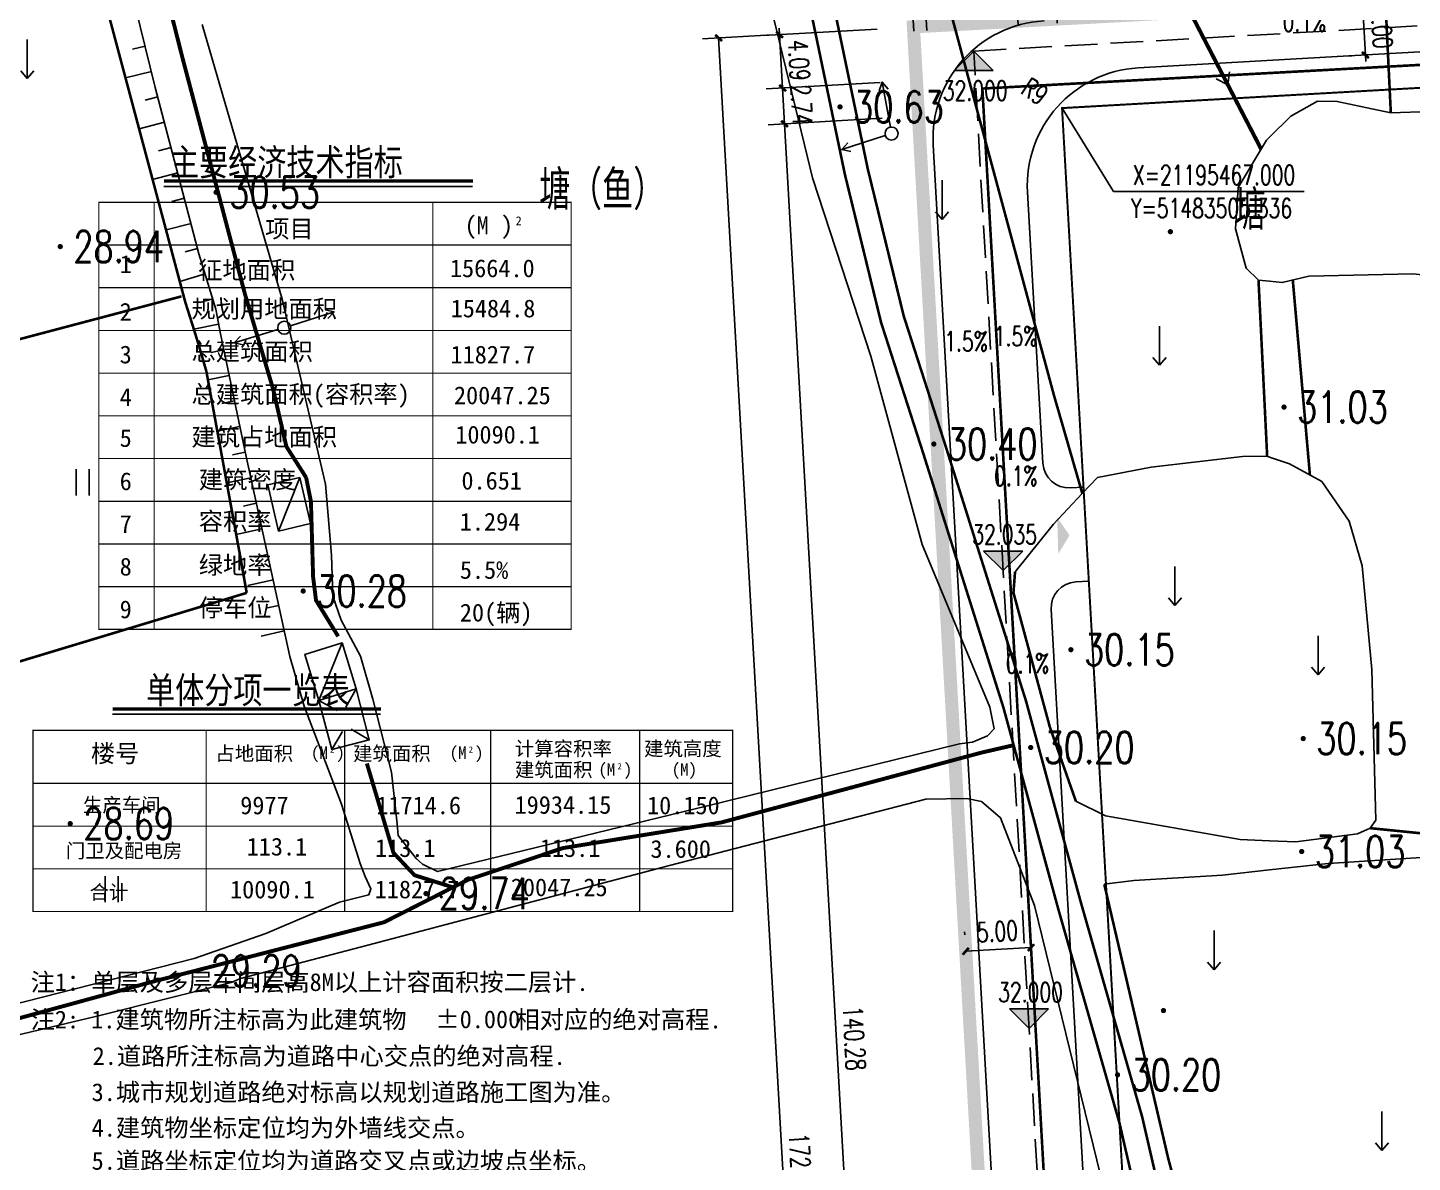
# Model space of a CAD drawing. Header units: millimetres. Extents: x -53295381 to 181933601, y -165 to 204541444.
# Drawn here: x 51404375 to 51510301, y 21114830 to 21201618 of the extents above; entities that cross this region are included whole.
import ezdxf
from ezdxf.enums import TextEntityAlignment as Align

# ---------------------------------------------------------------- set-up
doc = ezdxf.new("R2010")
doc.units = ezdxf.units.MM
doc.header["$LTSCALE"] = 1000
for name, pattern in [('DASH', [0.35, 0.25, -0.1]), ('X2', [10, 8, -2]), ('X3', [5, 4, -1]), ('X5', [3, 2, -1])]:
    doc.linetypes.add(name, pattern=pattern)
for name, color, linetype in [('DIM_COOR', 3, 'Continuous'), ('DIM_ELEV', 3, 'Continuous'), ('DIM_SYMB', 3, 'Continuous'), ('KZD', 1, 'Continuous'), ('LAYER1', 140, 'Continuous'), ('PUB_DIM', 3, 'Continuous'), ('PUB_TEXT', 7, 'Continuous'), ('ROAD', 2, 'Continuous'), ('地形', 253, 'Continuous'), ('建筑', 41, 'Continuous'), ('玻璃', 4, 'Continuous')]:
    doc.layers.add(name, color=color, linetype=linetype)
doc.styles.add('-黑体', font='simhei.ttf', dxfattribs={"width": 0.8})
doc.styles.add('_TCH_DIM', font='SIMPLEX', dxfattribs={"bigfont": 'GBCBIG'})
doc.styles.add('_TCH_DIM_T3', font='SIMPLEX', dxfattribs={"width": 0.705882, "bigfont": 'GBCBIG'})
doc.styles.add('HZ', font='rs.shx', dxfattribs={"width": 0.8, "bigfont": 'hztxt.shx'})
doc.styles.add('HZST', font='')
doc.styles.add('HZTXT', font='')
doc.styles.add('Style-方正细等线简体', font='txt.shx', dxfattribs={"bigfont": 'hztxt.shx'})
doc.styles.add('宋体', font='')
doc.styles.add('黑体', font='simhei.ttf')
doc.styles.get('HZST').set_extended_font_data('SimSun')
doc.styles.get('HZTXT').set_extended_font_data('仿宋_gb2312')
doc.styles.get('宋体').set_extended_font_data('宋体')
doc.linetypes.add('10421', pattern='A,2,[150,AAA.SHX,S=1,R=0,X=0,Y=1],1e-11', length=2)
doc.dimstyles.new('_TCH_ARCH&&500', dxfattribs={"dimtxt": 1487.5, "dimasz": 500, "dimexe": 1250, "dimexo": 1500, "dimgap": 631.25, "dimtad": 1, "dimlfac": 0.001, "dimzin": 0, "dimdsep": 46, "dimtxsty": '_TCH_DIM_T3', "dimblk": 'ARCHTICK', "dimcen": 0.09, "dimclrt": 7, "dimazin": 2, "dimtfac": 1, "dimtix": 1, "dimtmove": 2, "dimatfit": 3, "dimfxl": 0, "dimtolj": 1, "dimtzin": 0, "dimarcsym": 0})

# ---------------------------------------------------------------- blocks, each defined once
blk = doc.blocks.new('gc170')
at = {"linetype": 'Continuous'}
blk.add_circle((0, 0), 0.5, dxfattribs=at)
blk = doc.blocks.new('gc200')
at = {"const_width": 0.2}
blk.add_lwpolyline([(-0.1, 0, 1), (0.1, 0, 1)], format="xyb", close=True, dxfattribs=at)
blk = doc.blocks.new('gc013b')
at = {"linetype": 'Continuous'}
blk.add_line((0.5, 0), (4, 0), dxfattribs=at)
at = {"linetype": 'Continuous', "flags": 128}
blk.add_lwpolyline([(3.39, 0.35), (4, 0), (3.39, -0.35)], dxfattribs=at)
blk = doc.blocks.new('gc121')
for p, q in [((-0.5, -1), (-0.5, 1)), ((0.5, -1), (0.5, 1))]:
    blk.add_line(p, q)
blk = doc.blocks.new('gc120')
for p, q in [((0, 0), (0, 3)), ((-0.5, 0.6), (0, 0)), ((0, 0), (0.5, 0.6))]:
    blk.add_line(p, q)
blk = doc.blocks.new('gc086')
for p, q in [((0, 0), (7, 0)), ((7, 0), (6.18, 0.57)), ((7, 0), (6.18, -0.57))]:
    blk.add_line(p, q)
blk = doc.blocks.new('_ArchTick')
at = {"color": 0, "linetype": 'ByBlock', "const_width": 0.4}
blk.add_lwpolyline([(-0.5, -0.5), (0.5, 0.5)], dxfattribs=at)
blk = doc.blocks.new('*D104')
at = {"layer": 'Defpoints', "color": 0}
for p in [(51481130, 21131257), (51481130, 21131257), (51476138, 21130974)]:
    blk.add_point(p, dxfattribs=at)
at = {"layer": 'PUB_DIM', "color": 0, "lineweight": -2}
for p, q in [((51476053, 21132472), (51476067, 21132222)), ((51481045, 21132755), (51481059, 21132505)), ((51476138, 21130974), (51481130, 21131257))]:
    blk.add_line(p, q, dxfattribs=at)
at = {"layer": 'PUB_DIM', "color": 0, "lineweight": -2, "xscale": 500, "yscale": 500, "zscale": 500}
for p, rotation in [((51476138, 21130974), 183.2397552176003), ((51481130, 21131257), 3.239755217600282)]:
    blk.add_blockref('_ArchTick', p, dxfattribs=dict(at, rotation=rotation))
at = {"layer": 'PUB_DIM', "color": 7, "insert": (51478556, 21132489), "char_height": 1487.5, "attachment_point": 5, "rotation": 3.23976, "style": '_TCH_DIM_T3'}
blk.add_mtext('\\A1;5.00', dxfattribs=at)
blk = doc.blocks.new('*D107')
at = {"layer": 'Defpoints', "color": 0}
for p in [(51506938, 21203545), (51506712, 21199526), (51507164, 21199551)]:
    blk.add_point(p, dxfattribs=at)
at = {"layer": 'PUB_DIM', "color": 0, "lineweight": -2}
for p, q in [((51505441, 21203460), (51505238, 21203449)), ((51506486, 21203519), (51506457, 21204019)), ((51506486, 21203519), (51506712, 21199526)), ((51505667, 21199467), (51505464, 21199455)), ((51506712, 21199526), (51506740, 21199027))]:
    blk.add_line(p, q, dxfattribs=at)
at = {"layer": 'PUB_DIM', "color": 0, "lineweight": -2, "xscale": 500, "yscale": 500, "zscale": 500}
for p, rotation in [((51506486, 21203519), 273.2397552175145), ((51506712, 21199526), 93.23975521751444)]:
    blk.add_blockref('_ArchTick', p, dxfattribs=dict(at, rotation=rotation))
at = {"layer": 'PUB_DIM', "color": 7, "insert": (51507971, 21201600), "char_height": 1487.5, "attachment_point": 5, "rotation": 273.23976, "style": '_TCH_DIM_T3'}
blk.add_mtext('\\A1;4.00', dxfattribs=at)
blk = doc.blocks.new('*D130')
at = {"layer": 'Defpoints', "color": 0}
for p in [(51472822, 21207251), (51472239, 21199856), (51473237, 21199913)]:
    blk.add_point(p, dxfattribs=at)
at = {"layer": 'PUB_DIM', "color": 0, "lineweight": -2}
for p, q in [((51473152, 21201410), (51472751, 21208499)), ((51472154, 21201354), (51471753, 21208443)), ((51471823, 21207195), (51471324, 21207166)), ((51471823, 21207195), (51472822, 21207251)), ((51472822, 21207251), (51473321, 21207279))]:
    blk.add_line(p, q, dxfattribs=at)
at = {"layer": 'PUB_DIM', "color": 0, "lineweight": -2, "xscale": 500, "yscale": 500, "zscale": 500}
for p, rotation in [((51471823, 21207195), 3.239755217601851), ((51472822, 21207251), 183.2397552176019)]:
    blk.add_blockref('_ArchTick', p, dxfattribs=dict(at, rotation=rotation))
at = {"layer": 'PUB_DIM', "color": 7, "insert": (51469749, 21208454), "char_height": 1487.5, "attachment_point": 5, "rotation": 3.23976, "style": '_TCH_DIM_T3'}
blk.add_mtext('\\A1;1.00', dxfattribs=at)
blk = doc.blocks.new('*D131')
at = {"layer": 'Defpoints', "color": 0}
for p in [(51479810, 21207647), (51480226, 21200308), (51473237, 21199913)]:
    blk.add_point(p, dxfattribs=at)
at = {"layer": 'PUB_DIM', "color": 0, "lineweight": -2}
for p, q in [((51473152, 21201410), (51472751, 21208499)), ((51480141, 21201806), (51479740, 21208895)), ((51472822, 21207251), (51479810, 21207647))]:
    blk.add_line(p, q, dxfattribs=at)
at = {"layer": 'PUB_DIM', "color": 0, "lineweight": -2, "xscale": 500, "yscale": 500, "zscale": 500}
for p, rotation in [((51472822, 21207251), 183.2397552176208), ((51479810, 21207647), 3.239755217620842)]:
    blk.add_blockref('_ArchTick', p, dxfattribs=dict(at, rotation=rotation))
at = {"layer": 'PUB_DIM', "color": 7, "insert": (51476238, 21208822), "char_height": 1487.5, "attachment_point": 5, "rotation": 3.23976, "style": '_TCH_DIM_T3'}
blk.add_mtext('\\A1;7.00', dxfattribs=at)
blk = doc.blocks.new('*D132')
at = {"layer": 'Defpoints', "color": 0}
for p in [(51482806, 21207816), (51480226, 21200308), (51483222, 21200478)]:
    blk.add_point(p, dxfattribs=at)
at = {"layer": 'PUB_DIM', "color": 0, "lineweight": -2}
for p, q in [((51480141, 21201806), (51479740, 21208895)), ((51483137, 21201976), (51482736, 21209064)), ((51479810, 21207647), (51479311, 21207619)), ((51479810, 21207647), (51482806, 21207816)), ((51482806, 21207816), (51483306, 21207845))]:
    blk.add_line(p, q, dxfattribs=at)
at = {"layer": 'PUB_DIM', "color": 0, "lineweight": -2, "xscale": 500, "yscale": 500, "zscale": 500}
for p, rotation in [((51479810, 21207647), 3.239755217595057), ((51482806, 21207816), 183.2397552175951)]:
    blk.add_blockref('_ArchTick', p, dxfattribs=dict(at, rotation=rotation))
at = {"layer": 'PUB_DIM', "color": 7, "insert": (51481231, 21209104), "char_height": 1487.5, "attachment_point": 5, "rotation": 3.23976, "style": '_TCH_DIM_T3'}
blk.add_mtext('\\A1;3.00', dxfattribs=at)
blk = doc.blocks.new('*D133')
at = {"layer": 'Defpoints', "color": 0}
for p in [(51553673, 21211828), (51554088, 21204489), (51483222, 21200478)]:
    blk.add_point(p, dxfattribs=at)
at = {"layer": 'PUB_DIM', "color": 0, "lineweight": -2}
for p, q in [((51554003, 21205987), (51553602, 21213076)), ((51482806, 21207816), (51553673, 21211828)), ((51483137, 21201976), (51482736, 21209064))]:
    blk.add_line(p, q, dxfattribs=at)
at = {"layer": 'PUB_DIM', "color": 0, "lineweight": -2, "xscale": 500, "yscale": 500, "zscale": 500}
for p, rotation in [((51553673, 21211828), 3.239755217620357), ((51482806, 21207816), 183.2397552176203)]:
    blk.add_blockref('_ArchTick', p, dxfattribs=dict(at, rotation=rotation))
at = {"layer": 'PUB_DIM', "color": 7, "insert": (51518162, 21211195), "char_height": 1487.5, "attachment_point": 5, "rotation": 3.23976, "style": '_TCH_DIM_T3'}
blk.add_mtext('\\A1;70.98', dxfattribs=at)
blk = doc.blocks.new('*D136')
at = {"layer": 'Defpoints', "color": 0}
for p in [(51470862, 21201595), (51462124, 21197002), (51471093, 21197510)]:
    blk.add_point(p, dxfattribs=at)
at = {"layer": 'PUB_DIM', "color": 0, "lineweight": -2}
for p, q in [((51469364, 21201510), (51460645, 21201017)), ((51461893, 21201087), (51461865, 21201587)), ((51461893, 21201087), (51462124, 21197002)), ((51469596, 21197425), (51460876, 21196931)), ((51462124, 21197002), (51462153, 21196503))]:
    blk.add_line(p, q, dxfattribs=at)
at = {"layer": 'PUB_DIM', "color": 0, "lineweight": -2, "xscale": 500, "yscale": 500, "zscale": 500}
for p, rotation in [((51461893, 21201087), 273.2397552176109), ((51462124, 21197002), 93.23975521761088)]:
    blk.add_blockref('_ArchTick', p, dxfattribs=dict(at, rotation=rotation))
at = {"layer": 'PUB_DIM', "color": 7, "insert": (51463381, 21199122), "char_height": 1487.5, "attachment_point": 5, "rotation": 273.23976, "style": '_TCH_DIM_T3'}
blk.add_mtext('\\A1;4.09', dxfattribs=at)
blk = doc.blocks.new('*D137')
at = {"layer": 'Defpoints', "color": 0}
for p in [(51471093, 21197510), (51471248, 21194773), (51462279, 21194265)]:
    blk.add_point(p, dxfattribs=at)
at = {"layer": 'PUB_DIM', "color": 0, "lineweight": -2}
for p, q in [((51469596, 21197425), (51460876, 21196931)), ((51462124, 21197002), (51462096, 21197501)), ((51462124, 21197002), (51462279, 21194265)), ((51469751, 21194688), (51461031, 21194195)), ((51462279, 21194265), (51462307, 21193766))]:
    blk.add_line(p, q, dxfattribs=at)
at = {"layer": 'PUB_DIM', "color": 0, "lineweight": -2, "xscale": 500, "yscale": 500, "zscale": 500}
for p, rotation in [((51462124, 21197002), 273.2397552177275), ((51462279, 21194265), 93.23975521772746)]:
    blk.add_blockref('_ArchTick', p, dxfattribs=dict(at, rotation=rotation))
at = {"layer": 'PUB_DIM', "color": 7, "insert": (51463575, 21195711), "char_height": 1487.5, "attachment_point": 5, "rotation": 273.23976, "style": '_TCH_DIM_T3'}
blk.add_mtext('\\A1;2.74', dxfattribs=at)
blk = doc.blocks.new('*D138')
at = {"layer": 'Defpoints', "color": 0}
for p in [(51471248, 21194773), (51470207, 21054210), (51479176, 21054717)]:
    blk.add_point(p, dxfattribs=at)
at = {"layer": 'PUB_DIM', "color": 0, "lineweight": -2}
for p, q in [((51469751, 21194688), (51461031, 21194195)), ((51462279, 21194265), (51470207, 21054210)), ((51477678, 21054633), (51468959, 21054139))]:
    blk.add_line(p, q, dxfattribs=at)
at = {"layer": 'PUB_DIM', "color": 0, "lineweight": -2, "xscale": 500, "yscale": 500, "zscale": 500}
for p, rotation in [((51462279, 21194265), 93.23975521763379), ((51470207, 21054210), 273.2397552176338)]:
    blk.add_blockref('_ArchTick', p, dxfattribs=dict(at, rotation=rotation))
at = {"layer": 'PUB_DIM', "color": 7, "insert": (51467616, 21124315), "char_height": 1487.5, "attachment_point": 5, "rotation": 273.23976, "style": '_TCH_DIM_T3'}
blk.add_mtext('\\A1;140.28', dxfattribs=at)
blk = doc.blocks.new('*D143')
at = {"layer": 'Defpoints', "color": 0}
for p in [(51462834, 21201156), (51472607, 21028515), (51467007, 21028198)]:
    blk.add_point(p, dxfattribs=at)
at = {"layer": 'PUB_DIM', "color": 0, "lineweight": -2}
for p, q in [((51461337, 21201071), (51455987, 21200768)), ((51457235, 21200839), (51467007, 21028198)), ((51471109, 21028430), (51465759, 21028127))]:
    blk.add_line(p, q, dxfattribs=at)
at = {"layer": 'PUB_DIM', "color": 0, "lineweight": -2, "xscale": 500, "yscale": 500, "zscale": 500}
for p, rotation in [((51457235, 21200839), 93.239755217612), ((51467007, 21028198), 273.239755217612)]:
    blk.add_blockref('_ArchTick', p, dxfattribs=dict(at, rotation=rotation))
at = {"layer": 'PUB_DIM', "color": 7, "insert": (51463493, 21114596), "char_height": 1487.5, "attachment_point": 5, "rotation": 273.23976, "style": '_TCH_DIM_T3'}
blk.add_mtext('\\A1;172.92', dxfattribs=at)

msp = doc.modelspace()

# ---------------------------------------------------------------- hatches: boundary and pattern name
at = {"layer": 'DIM_ELEV'}
for points in [[(51476747.182, 21199832.948), (51478247.182, 21198332.948), (51475247.182, 21198332.948)], [(51478997.066, 21160085.672), (51480497.066, 21161585.672), (51477497.066, 21161585.672)], [(51480979.022, 21125071.721), (51482479.022, 21126571.721), (51479479.022, 21126571.721)]]:
    msp.add_hatch(color=256, dxfattribs=at).paths.add_polyline_path(points)
at = {"layer": '玻璃'}
msp.add_hatch(color=256, dxfattribs=at).paths.add_polyline_path([(51483131.479, 21164163.481), (51483219.145, 21161360.347), (51484073.867, 21162790.015)])

# ---------------------------------------------------------------- linework, layer by layer
msp.add_line((51484004.537, 21195495.258), (51483505.336, 21195467))
at = {"const_width": 150, "flags": 128}
msp.add_lwpolyline([(51559708.872, 21149430.011), (51557212.868, 21149288.725), (51554371.895, 21199478.383), (51483505.336, 21195467), (51491433.158, 21055411.197), (51562299.717, 21059422.58), (51557661.591, 21141361.415), (51560157.595, 21141502.701)], close=True, dxfattribs=at)
at = {"layer": 'DIM_COOR', "color": 3}
for p, q in [((51483505.336, 21195467), (51487449.554, 21189081.727)), ((51487449.554, 21189081.727), (51502024.554, 21189081.727))]:
    msp.add_line(p, q, dxfattribs=at)
at = {"layer": 'DIM_ELEV'}
for p, q in [((51476747.182, 21199832.948), (51475247.182, 21198332.948)), ((51476747.182, 21199832.948), (51478247.182, 21198332.948)), ((51478247.182, 21198332.948), (51475247.182, 21198332.948)), ((51478997.066, 21160085.672), (51477497.066, 21161585.672)), ((51480497.066, 21161585.672), (51477497.066, 21161585.672)), ((51478997.066, 21160085.672), (51480497.066, 21161585.672)), ((51480979.022, 21125071.721), (51479479.022, 21126571.721)), ((51482479.022, 21126571.721), (51479479.022, 21126571.721)), ((51480979.022, 21125071.721), (51482479.022, 21126571.721))]:
    msp.add_line(p, q, dxfattribs=at)
at = {"layer": 'DIM_SYMB'}
for points in [[(51503231.287, 21200881.665, 0, 0, 0), (51500624.605, 21200777.55, 400, 0, 0), (51499125.8, 21200717.685, 0, 0, 0)], [(51478099.941, 21175934.607, 0, 0, 0), (51476103.138, 21175821.579, 400, 0, 0), (51474605.535, 21175736.807, 0, 0, 0)], [(51478099.941, 21175934.607, 0, 0, 0), (51480096.745, 21176047.636, 400, 0, 0), (51481594.348, 21176132.407, 0, 0, 0)], [(51479883.929, 21168593.404, 0, 0, 0), (51479774.506, 21171124.178, 400, 0, 0), (51479709.71, 21172622.778, 0, 0, 0)], [(51480838.344, 21151732.366, 0, 0, 0), (51481015.212, 21149205.409, 400, 0, 0), (51481119.944, 21147709.07, 0, 0, 0)]]:
    msp.add_lwpolyline(points, format="xyseb", dxfattribs=at)
at = {"layer": 'KZD', "const_width": 1000, "flags": 128}
msp.add_lwpolyline([(51571441.034, 21031884.422), (51561555.945, 21206521.006), (51472135.296, 21201682.308), (51482020.61, 21027044.738), (51571441.034, 21031884.422)], close=True, dxfattribs=at)
at = {"layer": 'KZD', "linetype": 'X5', "const_width": 200, "flags": 128}
msp.add_lwpolyline([(51566165.759, 21036606.228), (51556845.801, 21201258.818), (51477410.58, 21196960.447), (51486730.745, 21032306.982)], close=True, dxfattribs=at)
at = {"layer": 'LAYER1', "linetype": 'Continuous'}
for p, q in [((51414802.262, 21189477.35), (51438400.852, 21189477.35)), ((51410865.559, 21149098.15, 0), (51431358.082, 21149098.15, 0))]:
    msp.add_line(p, q, dxfattribs=at)
at = {"layer": 'LAYER1', "linetype": 'Continuous', "const_width": 243}
msp.add_lwpolyline([(51438435.169, 21189889.888), (51414802.262, 21189889.888)], dxfattribs=at)
at = {"layer": 'LAYER1', "linetype": 'ByBlock', "const_width": 90.72}
for points in [[(51445956.604, 21188256.919), (51445956.604, 21155597.719), (51409822.444, 21155597.719), (51409822.444, 21188256.919), (51445956.604, 21188256.919)], [(51414052.985, 21155597.719), (51414052.985, 21188256.919)], [(51435364.639, 21155597.719), (51435364.639, 21188256.919)], [(51409822.444, 21184990.999), (51445956.604, 21184990.999)], [(51409822.444, 21181725.079), (51445956.604, 21181725.079)], [(51409822.444, 21178459.159), (51445956.604, 21178459.159)], [(51409822.444, 21175193.239), (51445956.604, 21175193.239)], [(51409822.444, 21171927.319), (51445956.604, 21171927.319)], [(51409822.444, 21168661.399), (51445956.604, 21168661.399)], [(51409822.444, 21168661.399), (51445956.604, 21168661.399)], [(51409822.444, 21165395.479), (51445956.604, 21165395.479)], [(51409822.444, 21162129.559), (51445956.604, 21162129.559)], [(51409822.444, 21162129.559), (51445956.604, 21162129.559)], [(51409822.444, 21158863.639), (51445956.604, 21158863.639)], [(51409822.444, 21155597.719), (51445956.604, 21155597.719)], [(51409822.444, 21155597.719), (51445956.604, 21155597.719)]]:
    msp.add_lwpolyline(points, dxfattribs=at)
at = {"layer": 'LAYER1', "linetype": 'Continuous', "const_width": 243, "elevation": 0}
msp.add_lwpolyline([(51431392.399, 21149510.688), (51410865.559, 21149510.688)], dxfattribs=at)
at = {"layer": 'LAYER1', "linetype": 'ByBlock', "const_width": 90.72, "elevation": 0}
for points in [[(51404786.057, 21147877.719), (51458310.3, 21147877.719)], [(51458310.3, 21147877.719), (51458310.3, 21134013.893), (51404786.057, 21134013.893), (51404786.057, 21147877.719), (51458310.3, 21147877.719)], [(51404786.057, 21147877.719), (51458310.3, 21147877.719)], [(51418026.204, 21134013.893), (51418026.204, 21147877.719)], [(51428618.169, 21134013.893), (51428618.169, 21147877.719)], [(51439790.5, 21134013.893), (51439790.5, 21147877.719)], [(51451199.175, 21134013.893), (51451199.175, 21147877.719)], [(51404786.057, 21143811.653), (51458310.3, 21143811.653)], [(51404786.057, 21140545.733), (51458310.3, 21140545.733)], [(51404786.057, 21140545.733), (51458310.3, 21140545.733)], [(51404786.057, 21140545.733), (51458310.3, 21140545.733)], [(51404786.057, 21140545.733), (51458310.3, 21140545.733)], [(51404786.057, 21140545.733), (51458310.3, 21140545.733)], [(51404786.057, 21137279.813), (51458310.3, 21137279.813)], [(51404786.057, 21137279.813), (51458310.3, 21137279.813)], [(51404786.057, 21134013.893), (51458310.3, 21134013.893)], [(51404786.057, 21134013.893), (51458310.3, 21134013.893)], [(51404786.057, 21134013.893), (51458310.3, 21134013.893)], [(51404786.057, 21134013.893), (51458310.3, 21134013.893)], [(51404786.057, 21134013.893), (51458310.3, 21134013.893)]]:
    msp.add_lwpolyline(points, dxfattribs=at)
at = {"layer": 'PUB_DIM'}
msp.add_lwpolyline([(51479479.333, 21196371.767, 0, 0, 0), (51481492.01, 21195049.044, 330, 0, 0), (51482327.695, 21194499.835, 0, 0, 0)], format="xyseb", dxfattribs=at)
at = {"layer": 'PUB_TEXT'}
msp.add_lwpolyline([(51557661.591, 21141361.415), (51562299.717, 21059422.58), (51491433.158, 21055411.197), (51483505.336, 21195467), (51554371.895, 21199478.383), (51557212.868, 21149288.725), (51559708.872, 21149430.011)], dxfattribs=at)
at = {"layer": 'ROAD', "linetype": 'DASH', "ltscale": 10}
for p in [(51559594.563, 21204522.502, 0), (51485159.651, 21051215.181)]:
    msp.add_line(p, (51476747.182, 21199832.948), dxfattribs=at)
at = {"layer": 'ROAD'}
for p, q in [((51542335.4, 21201542.35), (51505913.703, 21199480.709)), ((51505913.703, 21199480.709), (51489340.233, 21198542.573)), ((51473648.376, 21192646.335), (51482599.096, 21034519.64)), ((51480863.245, 21189048.328), (51482037.663, 21168300.636)), ((51485146.511, 21166473.412), (51484147.495, 21166416.863)), ((51485553.413, 21159284.919), (51484554.398, 21159228.37)), ((51482670.623, 21157118.538), (51487496.941, 21071855.025))]:
    msp.add_line(p, q, dxfattribs=at)
for centre, radius, start, end in [((51482633.992, 21193154.964), 9000, 93.23975522, 183.23975522), ((51489848.862, 21189556.956), 9000, 93.23975522, 183.23975522), ((51484034.466, 21168413.667, 0), 2000, 183.23975522, 273.23975522), ((51484667.426, 21157231.567, 0), 2000, 93.23975522, 183.23975522)]:
    msp.add_arc(centre, radius, start, end, dxfattribs=at)
at = {"layer": '地形'}
for p, q in [((51413357.66, 21200203.735, 30049), (51412386.751, 21199964.285, 30049)), ((51413836.559, 21198261.917, 30049), (51411859.129, 21197774.235, 30049)), ((51414326.479, 21196322.907, 30049), (51413359.332, 21196068.686, 30049)), ((51414834.919, 21194388.614, 30049), (51412897.481, 21193879.347, 30049)), ((51415343.359, 21192454.321, 30049), (51414376.212, 21192200.101, 30049)), ((51415851.799, 21190520.028, 30049), (51413927.874, 21190014.313, 30049)), ((51416360.239, 21188585.735, 30049), (51415393.092, 21188331.515, 30049)), ((51416868.679, 21186651.442, 30049), (51414958.267, 21186149.28, 30049)), ((51417377.119, 21184717.15, 30049), (51416409.973, 21184462.93, 30049)), ((51417940.549, 21182798.369, 30049), (51416007.016, 21182215.392, 30049)), ((51418517.895, 21180883.513, 30049), (51417560.467, 21180594.84, 30049)), ((51418982.369, 21178940.685, 30049), (51417081.915, 21178569.228, 30049)), ((51419380.912, 21176980.833, 30049), (51418401.913, 21176776.966, 30049)), ((51419788.645, 21175022.835, 30049), (51418162.91, 21174684.292, 30049)), ((51420196.379, 21173064.838, 30049), (51419217.38, 21172860.971, 30049)), ((51420604.112, 21171106.841, 30049), (51418882.865, 21170748.408, 30049)), ((51421011.845, 21169148.843, 30049), (51420032.846, 21168944.977, 30049)), ((51421436.822, 21167194.532, 30049), (51419606.371, 21166793.108, 30049)), ((51421865.247, 21165240.958, 30049), (51420888.46, 21165026.745, 30049)), ((51422293.673, 21163287.384, 30049), (51420326.552, 21162855.988, 30049)), ((51422722.098, 21161333.81, 30049), (51421745.311, 21161119.597, 30049)), ((51423150.524, 21159380.236, 30049), (51421223.761, 21158957.69, 30049)), ((51423578.949, 21157426.662, 30049), (51422602.162, 21157212.449, 30049)), ((51424007.375, 21155473.088, 30049), (51422246.103, 21155086.835, 30049))]:
    msp.add_line(p, q, dxfattribs=at)
at = {"layer": '地形', "linetype": 'Continuous'}
for p, q in [((51423555.8, 21163108.514, 32135), (51425200.8, 21167212.514, 32135)), ((51426654.8, 21150164.514), (51428429.8, 21154554.514)), ((51429506.8, 21151039.514), (51428723.698, 21149644.253)), ((51426654.8, 21150164.514), (51428052.808, 21149386.327)), ((51427644.8, 21146401.514), (51428454.515, 21147781.5)), ((51430503.8, 21147138.514), (51429126.672, 21147953.08))]:
    msp.add_line(p, q, dxfattribs=at)
at = {"layer": '地形', "linetype": 'Continuous', "flags": 128}
for points, const_width, elevation in [([(51404527.8, 21414635.514), (51406138.8, 21409388.514), (51411466.8, 21393163.514), (51416632.8, 21372617.514), (51421995.8, 21351870.514), (51426828.8, 21335802.514), (51432813.8, 21316984.514), (51436815.8, 21301722.514), (51442405.8, 21279581.514), (51448907.8, 21255240.514), (51454358.8, 21237225.514), (51459355.8, 21218719.514), (51463455.8, 21206884.514), (51466893.8, 21190388.514), (51469660.8, 21179069.514), (51472844.8, 21169186.514), (51479017.8, 21149620.514), (51483215.8, 21134206.514), (51487895.8, 21117842.514), (51489213.8, 21112124.514)], 200, 30848), ([(51499374.8, 21237479.979), (51501478.8, 21237459.514), (51504557.8, 21236601.514), (51506108.8, 21235258.514), (51506592.8, 21233728.514), (51507957.8, 21209537.514), (51508656.8, 21195105.514)], 200, 31189), ([(51404675.069, 21231357.406), (51405108.8, 21228725.514), (51405502.8, 21218036.514), (51406799.8, 21211558.514), (51409296.8, 21205659.514), (51410356.8, 21203409.514), (51416433.8, 21180614.514), (51417051.8, 21178667.514), (51417525.8, 21177120.514), (51418045.8, 21175324.514), (51420624.8, 21161225.514), (51421129.8, 21158386.514)], 200, 28957), ([(51485056.8, 21165982.514), (51482880.8, 21173517.514), (51470766.8, 21218459.514), (51468643.8, 21219284.514), (51464117.8, 21218552.514), (51461547.8, 21217892.514)], 200, 30943), ([(51498738.8, 21192328.514), (51492968.8, 21203459.514)], 300, 30936), ([(51499196.8, 21168838.514), (51498534.8, 21182304.514)], 200, 31138), ([(51501157.8, 21182314.514), (51502467.8, 21167397.514)], 200, 31138), ([(51354925.304, 21164777.055), (51369169.8, 21168658.514), (51416142.8, 21181065.514)], 200, 29056), ([(51484565.8, 21142442.514), (51482569.8, 21148129.514), (51479787.8, 21158404.514), (51479909.8, 21159993.514)], 200, 30298), ([(51421129.8, 21158386.514), (51402739.8, 21152831.514), (51361600.904, 21140849.022)], 200, 29007), ([(51507086.8, 21140388.514), (51511792.8, 21139913.514), (51518131.8, 21140176.514), (51523671.8, 21141263.514), (51527960.8, 21143384.514), (51531444.8, 21145974.514), (51536645.8, 21151535.514), (51540312.8, 21156205.514)], 200, 31189), ([(51486735.689, 21136093.317), (51491627.617, 21115126.729), (51494534.044, 21104237.609), (51498457.724, 21090154.352), (51499374.8, 21086815.563)], 200, 30936)]:
    msp.add_lwpolyline(points, dxfattribs=dict(at, const_width=const_width, elevation=elevation))
at = {"layer": '地形', "linetype": 'X2', "const_width": 200, "elevation": 30844, "flags": 128}
msp.add_lwpolyline([(51409338.8, 21414510.514), (51408525.8, 21413230.514), (51407854.8, 21409933.514), (51413196.8, 21393665.514), (51418377.8, 21373061.514), (51423728.8, 21352357.514), (51428548.8, 21336332.514), (51434543.8, 21317484.514), (51438556.8, 21302177.514), (51444148.8, 21280032.514), (51450639.8, 21255734.514), (51456089.8, 21237720.514), (51461077.8, 21219248.514), (51465193.8, 21207365.514), (51468648.8, 21190788.514), (51471393.8, 21179559.514), (51474558.8, 21169736.514), (51480744.8, 21150128.514), (51484948.8, 21134691.514), (51489638.8, 21118291.514), (51490967.8, 21112528.514)], dxfattribs=at)
at = {"layer": '地形', "linetype": 'Continuous', "flags": 128}
for points, elevation in [([(51424435.8, 21153519.514), (51421079.8, 21168822.514), (51419128.8, 21178191.514), (51418758.8, 21180084.514), (51417479.8, 21184326.514), (51414136.8, 21197044.514), (51411086.8, 21209411.514), (51408500.8, 21216006.514), (51407966.8, 21220337.514), (51408012.8, 21223517.514), (51409634.8, 21225929.514), (51410904.8, 21227998.514), (51415457.8, 21230617.514), (51445217.8, 21239987.514), (51449808.8, 21241811.514), (51450519.8, 21242943.514), (51450538.8, 21244285.514), (51445393.8, 21262842.514)], 30049), ([(51459250.8, 21211316.514), (51464033.8, 21191720.514), (51464408.8, 21190125.514)], 30943), ([(51464408.8, 21190125.514), (51468879.8, 21176496.514), (51472793.8, 21162081.514), (51477975.8, 21149634.514), (51478299.8, 21147990.514), (51477795.8, 21147451.514), (51476647.8, 21146970.514), (51475653.8, 21146835.514), (51456380.8, 21142087.514), (51435714.8, 21137062.514), (51434581.8, 21137624.514), (51434091.8, 21138078.514), (51432726.8, 21139837.514), (51432640.8, 21140732.514), (51432199.8, 21144664.514), (51430790.8, 21150249.514), (51429844.8, 21153542.514), (51428345.8, 21156296.514), (51427726.8, 21158144.514), (51427622.8, 21161276.514), (51427153.8, 21166699.514), (51423831.8, 21180858.514), (51417728.8, 21201864.514)], 30943), ([(51502390.8, 21182603.514), (51510349.8, 21182793.514), (51517231.8, 21182083.514), (51522797.8, 21181494.514), (51524526.8, 21181925.514), (51524839.8, 21182479.514), (51524902.8, 21183341.514), (51523168.8, 21192863.514), (51521642.8, 21195932.514), (51520741.8, 21196656.514), (51519727.8, 21196671.514), (51516625.8, 21195955.514), (51511648.8, 21195215.514), (51508656.8, 21195105.514), (51504564.8, 21195977.514), (51503044.8, 21196000.514), (51501000.8, 21194862.514), (51499374.8, 21193235.636)], 31138), ([(51499374.8, 21193236.514), (51499148.8, 21193009.514), (51496966.8, 21189385.514), (51496767.8, 21186240.514), (51497584.8, 21183232.514), (51498534.8, 21182304.514), (51499374.8, 21182222.514)], 31138), ([(51499374.8, 21182222.405), (51500355.8, 21182126.514), (51502390.8, 21182603.514)], 31138), ([(51425200.8, 21167212.514), (51426019.8, 21163680.514), (51423555.8, 21163108.514), (51422735.8, 21166640.514), (51425200.8, 21167212.514)], 32135), ([(51428429.8, 21154554.514), (51425576.8, 21153679.514), (51426654.8, 21150164.514), (51429506.8, 21151039.514), (51428429.8, 21154554.514)], 32135), ([(51426654.8, 21150164.514), (51427644.8, 21146401.514), (51430503.8, 21147138.514), (51429506.8, 21151039.514)], 32135), ([(51398673.8, 21069633.514), (51425775.8, 21076982.514), (51457403.8, 21086510.514), (51488770.8, 21095414.514), (51489603.8, 21095985.514), (51489812.8, 21096297.514), (51490022.8, 21097754.514), (51490076.8, 21099160.514), (51489456.8, 21101555.514), (51481396.8, 21134469.514), (51478807.8, 21141188.514), (51477353.8, 21142440.514), (51476210.8, 21142650.514), (51473090.8, 21142603.514), (51453480.8, 21137533.514), (51430384.8, 21131427.514), (51420657.8, 21128892.514), (51419928.8, 21128580.514)], 29676), ([(51419928.8, 21128580.514), (51409993.8, 21126097.514), (51388355.8, 21120926.514)], 29676)]:
    msp.add_lwpolyline(points, dxfattribs=dict(at, elevation=elevation))
at = {"layer": '地形', "linetype": 'X3', "const_width": 300, "flags": 128}
for points, elevation in [([(51452719.8, 21242641.514), (51450773.8, 21239859.514), (51449066.8, 21238492.514), (51443034.8, 21236539.514), (51416866.8, 21228510.514), (51415122.8, 21227988.514), (51413826.8, 21227559.514), (51412972.8, 21226826.514), (51412166.8, 21226042.514), (51411003.8, 21224468.514), (51410643.8, 21223579.514), (51410456.8, 21220898.514), (51410557.8, 21217568.514), (51412821.8, 21212716.514), (51416204.8, 21199351.514), (51421007.8, 21181196.514), (51423138.8, 21174010.514), (51424167.8, 21169573.514), (51425672.8, 21167216.514)], 30496), ([(51425672.8, 21167216.514), (51426043.8, 21165373.514), (51426209.8, 21159606.514), (51426431.8, 21157814.514), (51428129.8, 21155057.514)], 30397), ([(51369071.8, 21116385.514), (51374456.8, 21118197.514), (51398314.8, 21124371.514), (51413858.8, 21128624.514), (51431639.8, 21133193.514), (51438037.8, 21136433.514), (51445317.8, 21138864.514), (51457454.8, 21140830.514), (51477330.8, 21146165.514), (51479802.8, 21146736.514)], 28957), ([(51436909.8, 21135861.514), (51433973.8, 21136788.514), (51432360.8, 21138500.514), (51430323.8, 21145337.514)], 29702)]:
    msp.add_lwpolyline(points, dxfattribs=dict(at, elevation=elevation))
at = {"layer": '地形', "linetype": 'DASH', "ltscale": 20, "const_width": 200, "flags": 128}
msp.add_lwpolyline([(51566165.759, 21036606.228), (51556845.801, 21201258.818), (51477410.58, 21196960.447), (51486730.745, 21032306.982)], close=True, dxfattribs=at)
at = {"layer": '地形', "linetype": '10421', "flags": 128}
for points, elevation in [([(51499374.8, 21168777.514), (51499196.8, 21168838.514), (51497320.8, 21168814.514), (51490315.8, 21168003.514)], 31291), ([(51499374.8, 21139431.409), (51501395.8, 21139353.514), (51506117.8, 21139945.514), (51507086.8, 21140388.514), (51507501.8, 21140991.514), (51507215.8, 21152522.514), (51506471.8, 21160455.514), (51505457.8, 21163872.514), (51503374.8, 21166898.514), (51500910.8, 21168255.514), (51499374.8, 21168777.969)], 31037), ([(51490315.8, 21168003.514), (51486215.8, 21167208.514), (51485056.8, 21165982.514), (51482839.8, 21163629.514), (51479909.8, 21159993.514)], 31291), ([(51396390.8, 21125143.514), (51417109.8, 21130417.514), (51422595.8, 21132327.514), (51428237.8, 21134732.514), (51430478.8, 21135297.514), (51430633.8, 21135742.514), (51430200.8, 21136692.514), (51429817.8, 21137691.514), (51428393.8, 21142233.514), (51425522.8, 21149727.514), (51424435.8, 21153519.514)], 29354), ([(51544919.8, 21149028.514), (51541299.8, 21147557.514), (51531454.8, 21143232.514), (51524559.8, 21139575.514), (51519223.8, 21138637.514), (51512173.8, 21138232.514), (51503854.8, 21137693.514), (51499374.8, 21137195.119)], 31189), ([(51484565.8, 21142442.514), (51486829.8, 21141343.514), (51497140.8, 21139517.514)], 30631), ([(51497140.8, 21139517.514), (51499374.8, 21139431.514)], 31037), ([(51499374.8, 21137194.514), (51495782.8, 21136795.514), (51488985.8, 21136386.514)], 31138), ([(51488985.8, 21136386.514), (51486735.689, 21136093.317)], 30936)]:
    msp.add_lwpolyline(points, dxfattribs=dict(at, elevation=elevation))
at = {"layer": '地形', "linetype": 'Continuous', "flags": 128}
for points in [[(51425576.8, 21153679.514), (51426654.8, 21150164.514), (51429506.8, 21151039.514), (51428429.8, 21154554.514)], [(51426654.8, 21150164.514), (51427644.8, 21146401.514), (51430503.8, 21147138.514), (51429506.8, 21151039.514)]]:
    msp.add_lwpolyline(points, close=True, dxfattribs=at)
at = {"layer": '建筑'}
msp.add_line((51491399.249, 21056010.238), (51483505.336, 21195467), dxfattribs=at)

# ---------------------------------------------------------------- block references
at = {"layer": '地形', "linetype": 'Continuous'}
for name, p, xscale, yscale, zscale, rotation in [('gc086', (51492968.8, 21203459.514, 30744), 1000, 1000, 1000, 297.4009641065555), ('gc013b', (51470461.226, 21193518.642), 999.9999999999999, 999.9999999999999, 999.9999999999999, 100.305912711659), ('gc013b', (51470461.226, 21193518.642), 999.9999999999999, 999.9999999999999, 999.9999999999999, 197.7237603305605), ('gc013b', (51423999.312, 21178669.521), 999.9999999999999, 999.9999999999999, 999.9999999999999, 17.7237603305605), ('gc013b', (51423999.312, 21178669.521), 999.9999999999999, 999.9999999999999, 999.9999999999999, 196.8056815467821)]:
    msp.add_blockref(name, p, dxfattribs=dict(at, xscale=xscale, yscale=yscale, zscale=zscale, rotation=rotation))
at = {"layer": '地形', "linetype": 'Continuous', "xscale": 1000, "yscale": 1000}
for name, p, zscale in [('gc120', (51404338.365, 21197725.38), 1000), ('gc170', (51470461.226, 21193518.642), 1000), ('gc120', (51474321.585, 21186944.668), 1000), ('gc170', (51423999.312, 21178669.521), 1000), ('gc120', (51490961.242, 21175793.716), 1000), ('gc200', (51500487.715, 21172596.889, 31027), 202101000), ('gc121', (51408587.732, 21166847.432), 1000), ('gc120', (51492136.288, 21157414.628), 1000), ('gc120', (51503088.209, 21152112.893), 1000), ('gc200', (51501955.611, 21147242.397, 30147), 202101000), ('gc200', (51501838.057, 21138600.795, 31027), 202101000), ('gc121', (51410800.388, 21135723.815), 1000), ('gc120', (51495131.808, 21129551.41), 1000), ('gc120', (51507979.739, 21115727.864), 1000)]:
    msp.add_blockref(name, p, dxfattribs=dict(at, zscale=zscale))
at = {"layer": '地形', "xscale": 1000, "yscale": 1000}
for name, p, zscale in [('gc200', (51466520.308, 21195561.855, 35093), 202101000), ('gc170', (51470461.226, 21193518.642, 28270), 171300000), ('gc200', (51418787.007, 21189028.896, 28541), 202101000), ('gc200', (51491792.769, 21186013.027, 35093), 202101000), ('gc200', (51406867.476, 21184873.744, 28541), 202101000), ('gc170', (51423999.312, 21178669.521, 28270), 171300000), ('gc200', (51473696.675, 21169770.473, 35093), 202101000), ('gc200', (51425449.751, 21158524.135, 28541), 202101000), ('gc200', (51484183.882, 21154038.295, 29471), 202101000), ('gc200', (51481108.198, 21146559.78, 35093), 202101000), ('gc200', (51407629.439, 21140737.392, 28541), 202101000), ('gc200', (51434847.359, 21135384.853, 28541), 202101000), ('gc200', (51417394.331, 21129468.959, 28541), 202101000), ('gc200', (51491263.716, 21126436.733, 29471), 202101000), ('gc200', (51487749.409, 21121521.327, 35093), 202101000)]:
    msp.add_blockref(name, p, dxfattribs=dict(at, zscale=zscale))

# ---------------------------------------------------------------- texts
at = {"layer": 'LAYER1', "style": '-黑体', "width": 0.8}
for s, p in [('主要经济技术指标', (51415254.261, 21190307.404)), ('单体分项一览表', (51413427.557, 21149928.204, 0))]:
    msp.add_text(s, height=2041.2, dxfattribs=at).set_placement(p)
at = {"layer": 'LAYER1'}
for s, height, style, p in [('(M )', 1360.8, 'HZTXT', (51437799.016, 21185820.603)), ('项目', 1360.8, '宋体', (51422537.303, 21185558.5)), ('2', 680.4, 'HZTXT', (51441703.995, 21186507.617)), ('1', 1360.8, 'HZTXT', (51411411.868, 21182852.922, -26172.508)), ('征地面积', 1360.8, '宋体', (51417420.281, 21182400.399)), ('15664.0', 1360.8, '宋体', (51436679.027, 21182535.688)), ('规划用地面积', 1360.8, '宋体', (51416905.946, 21179434.839)), ('2', 1360.8, 'HZTXT', (51411411.868, 21179209.456, -26172.508)), ('15484.8', 1360.8, '宋体', (51436734.819, 21179464.26)), ('总建筑面积', 1360.8, '宋体', (51416905.946, 21176168.919)), ('3', 1360.8, 'HZTXT', (51411411.868, 21175943.536, -26172.508)), ('11827.7', 1360.8, '宋体', (51436722.977, 21175935.325, 0)), ('4', 1360.8, 'HZTXT', (51411411.868, 21172677.616, -26172.508)), ('总建筑面积(容积率)', 1360.8, '宋体', (51416905.946, 21172902.999)), ('20047.25', 1360.8, '宋体', (51436985.54, 21172814.728, 0)), ('5', 1360.8, 'HZTXT', (51411411.868, 21169554.37, -26172.508)), ('建筑占地面积', 1360.8, '宋体', (51416905.946, 21169637.079)), ('10090.1', 1360.8, '宋体', (51437086.223, 21169811.287)), ('6', 1360.8, 'HZTXT', (51411411.868, 21166244.321, -26172.508)), ('建筑密度', 1360.8, '宋体', (51417463.262, 21166368.997)), ('0.651', 1360.8, '宋体', (51437557.439, 21166292.175)), ('7', 1360.8, 'HZTXT', (51411411.868, 21162978.401, -26172.508)), ('容积率', 1360.8, '宋体', (51417463.262, 21163190.002)), ('1.294', 1360.8, '宋体', (51437432.958, 21163151.947)), ('8', 1360.8, 'HZTXT', (51411411.868, 21159712.481, -26172.508)), ('绿地率', 1360.8, '宋体', (51417463.262, 21159837.157)), ('5.5%%%', 1360.8, '宋体', (51437437.509, 21159462.381)), ('9', 1360.8, 'HZTXT', (51411411.868, 21156446.561, -26172.508)), ('停车位', 1360.8, '宋体', (51417463.262, 21156571.237)), ('20(辆)', 1360.8, '宋体', (51437437.509, 21156196.461)), ('计算容积率', 1088.64, 'HZST', (51441643.804, 21145926.577, 0)), ('建筑高度', 1088.64, 'HZST', (51451527.713, 21145926.577, 0)), ('楼号', 1360.8, '宋体', (51409206.739, 21145425.051, 0)), ('占地面积', 1088.64, 'HZST', (51418735.228, 21145557.098, 0)), ('(M )', 952.56, 'HZTXT', (51426040.973, 21145685.024, 0)), ('2', 476.28, 'HZTXT', (51427508.596, 21146165.934, 0)), ('建筑面积', 1088.64, 'HZST', (51429265.792, 21145557.098, 0)), ('(M )', 952.56, 'HZTXT', (51436649.42, 21145685.024, 0)), ('2', 476.28, 'HZTXT', (51438117.042, 21146165.934, 0)), ('建筑面积', 1088.64, 'HZST', (51441643.804, 21144312.099, 0)), ('(M )', 952.56, 'HZTXT', (51448032.08, 21144404.162, 0)), ('2', 476.28, 'HZTXT', (51449499.702, 21144885.072, 0)), ('(M)', 952.56, 'HZTXT', (51453638.766, 21144404.162, 0)), ('生产车间', 1088.64, 'HZST', (51408600.217, 21141617.719)), ('9977', 1360.8, 'HZTXT', (51420637, 21141453.434, 0)), ('11714.6', 1360.8, 'HZTXT', (51431043.185, 21141453.434, 0)), ('19934.15', 1360.8, 'HZTXT', (51441622.301, 21141489.649, 0)), ('10.150', 1360.8, 'HZTXT', (51451755.948, 21141453.434, 0)), ('113.1', 1360.8, 'HZTXT', (51421129.93, 21138295.922, 0)), ('门卫及配电房', 1088.64, 'HZST', (51407295.098, 21138123.775, 0)), ('113.1', 1360.8, 'HZTXT', (51430948.023, 21138187.514, 0)), ('113.1', 1360.8, 'HZTXT', (51443559.154, 21138187.514, 0)), ('3.600', 1360.8, 'HZTXT', (51452016.287, 21138119.354, 0)), ('20047.25', 1360.8, 'HZTXT', (51441335.442, 21135184.728, 0)), ('合计', 1088.64, 'HZST', (51409105.432, 21134942.647, 0)), ('10090.1', 1360.8, 'HZTXT', (51419856.026, 21135018.077, 0)), ('11827.7', 1360.8, 'HZTXT', (51430922.991, 21135025.104, 0)), ('注1：单层及多层车间层高8M以上计容面积按二层计.', 1360.8, '黑体', (51404599.078, 21127935.251)), ('注2: 1.建筑物所注标高为此建筑物         相对应的绝对高程.', 1360.8, '黑体', (51404599.078, 21125070.874)), ('%%P0.000', 1360.8, '黑体', (51435571.878, 21125090.005)), ('2.道路所注标高为道路中心交点的绝对高程.', 1360.8, '黑体', (51409346.769, 21122279.73)), ('3.城市规划道路绝对标高以规划道路施工图为准。', 1360.8, '黑体', (51409266.536, 21119514.289)), ('4.建筑物坐标定位均为外墙线交点。', 1360.8, '黑体', (51409266.536, 21116792.708)), ('5.道路坐标定位均为道路交叉点或边坡点坐标。', 1360.8, '黑体', (51409266.536, 21114258.827))]:
    msp.add_text(s, height=height, dxfattribs=dict(at, style=style)).set_placement(p)
at = {"layer": 'PUB_DIM', "color": 7, "style": '_TCH_DIM', "width": 0.705882}
msp.add_text('R9', height=1487.5, rotation=326.68725293, dxfattribs=at).set_placement((51480243.863, 21196624.688))
at = {"layer": 'PUB_TEXT', "style": '_TCH_DIM', "width": 0.705882}
for s, p in [('0.1%', (51500377.92, 21201326.893)), ('32.000', (51474387.182, 21196057.948)), ('X=21195467.000', (51488924.554, 21189606.727)), ('Y=51483505.336', (51488774.554, 21187069.227)), ('1.5%', (51474498.773, 21176879.16)), ('1.5%', (51478287.585, 21177274.76)), ('0.1%', (51478306.608, 21166581.394)), ('32.035', (51476637.066, 21162110.672)), ('0.1%', (51479201.687, 21152256.084)), ('32.000', (51478619.022, 21127096.721))]:
    msp.add_text(s, height=1487.5, dxfattribs=at).set_placement(p)
at = {"layer": '地形', "style": 'HZ', "width": 0.75}
for s, p in [('30.63', (51467520.8, 21194361.514, 35136)), ('30.53', (51419786.8, 21187828.514, 28584)), ('28.94', (51407867.8, 21183673.514, 28584)), ('31.03', (51501487.8, 21171396.514, 29462)), ('30.40', (51474696.8, 21168570.514, 35136)), ('30.28', (51426449.8, 21157324.514, 28584)), ('30.15', (51485183.8, 21152838.514, 29514)), ('30.15', (51502955.8, 21146042.514, 29462)), ('30.20', (51482107.8, 21145359.514, 35136)), ('28.69', (51408629.8, 21139537.514, 28584)), ('31.03', (51502837.8, 21137400.514, 29462)), ('29.74', (51435847.8, 21134184.514, 28584)), ('29.29', (51418394.8, 21128268.514, 28584)), ('30.20', (51488749.8, 21120321.514, 35136))]:
    msp.add_text(s, height=2400, dxfattribs=at).set_placement(p)
at = {"layer": '地形', "linetype": 'Continuous', "style": 'Style-方正细等线简体', "width": 0.8}
for s, p in [('塘（鱼）', (51448305.846, 21189360.893)), ('塘', (51497887.8, 21187840.514, 31138))]:
    msp.add_text(s, height=3000, dxfattribs=at).set_placement(p, align=Align.MIDDLE)

# ---------------------------------------------------------------- dimensions: what is measured, and where the dimension line sits
at = {"layer": 'PUB_DIM'}
for p1, p2, distance, picture, middle in [((51483221.69, 21200477.998), (51554088.249, 21204489.381), 7350.135, '*D133', (51518161.875, 21211194.88)), ((51473237.058, 21199912.821), (51480225.871, 21200308.421), 7350.135, '*D131', (51476238.37, 21208821.812)), ((51480225.871, 21200308.421), (51483221.69, 21200477.998), 7350.135, '*D132', (51481230.686, 21209104.4)), ((51506938.218, 21203545.105), (51507164.275, 21199551.498), -453.284, '*D107', (51507971.49, 21201600.391)), ((51462834.491, 21201155.838), (51472606.775, 21028515.078), -5608.917, '*D143', (51463493.483, 21114596.181)), ((51470861.964, 21201595.105), (51471093.217, 21197509.705), -8983.295, '*D136', (51463381.455, 21199122.428)), ((51471093.217, 21197509.705), (51471248.117, 21194773.184), -8983.295, '*D137', (51463574.532, 21195711.467)), ((51471248.117, 21194773.184), (51479175.939, 21054717.38), -8983.295, '*D138', (51467615.893, 21124315.305)), ((51476137.698, 21130974.416), (51481129.707, 21131256.987), 0, '*D104', (51478555.995, 21132488.504))]:
    dim = msp.add_aligned_dim(p1=p1, p2=p2, distance=distance, dimstyle='_TCH_ARCH&&500', dxfattribs=at)
    dim.commit()
    dim.dimension.update_dxf_attribs({"geometry": picture, "text_midpoint": middle})
dim = msp.add_linear_dim(base=(51472821.671, 21207251.209), p1=(51472238.656, 21199856.306), p2=(51473237.058, 21199912.821), angle=3.23975522, dimstyle='_TCH_ARCH&&500', dxfattribs=at)
dim.commit()
dim.dimension.update_dxf_attribs({"geometry": '*D130', "text_midpoint": (51469748.758, 21208454.469), "dimtype": 129})

doc.saveas('drawing.dxf')
